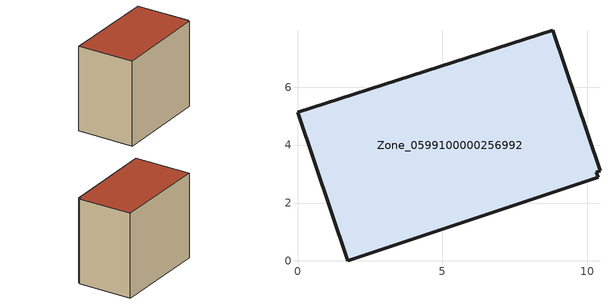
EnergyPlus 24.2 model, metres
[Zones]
Zone_0599100000256992
 floor ground (C_G): 10.44,3.11 10.31,3.07 10.38,2.89 1.73,0 0,5.13 8.81,7.97 z0.61
 wall outside (C_F): 10.44,3.11 8.81,7.97 0,5.13 1.73,0 10.38,2.89 10.31,3.07 10.44,3.11 z0.61:8.68
 roof outside (C_R): 10.31,3.07 10.44,3.11 8.81,7.97 0,5.13 1.73,0 10.38,2.89 z8.68
[BUILDING]
Pand.0599100000256992: North Axis=0; Terrain=City; Loads Convergence Tolerance Value=0.04; Temperature Convergence Tolerance Value=0.4; Solar Distribution=FullExterior; Maximum Number of Warmup Days=25; Minimum Number of Warmup Days=1
[Site:Location]
Rotterdam.The.Hague.AP_ZH_NLD Design_Conditions: Latitude=51.96; Longitude=4.45; Time Zone=1; Elevation=-4.5
[SITE:GROUNDTEMPERATURE:BUILDINGSURFACE]
18, 18, 18, 18, 18, 18, 18, 18, 18, 18, 18, 18
[MATERIAL] Thermal Absorptance=0.9; Solar Absorptance=0.7; Visible Absorptance=0.7
Name | Roughness | Thickness | Conductivity | Density | Specific Heat
G.TI.1965-1974 | MediumSmooth | 0.15 | 0.882353 | 540 | 1210
F.TI.1965-1974 | Rough | 0.3 | 0.697674 | 1920 | 840
R.TI.1965-1974 | MediumRough | 0.2 | 0.232558 | 1500 | 1000
[CONSTRUCTION]
C_G: G.TI.1965-1974
C_F: F.TI.1965-1974
C_R: R.TI.1965-1974
[ZONE]
Zone_0599100000256992: Type=1; Multiplier=1; Ceiling Height=Autocalculate; Volume=Autocalculate; Floor Area=autocalculate; Part of Total Floor Area=Yes
[ZONEINFILTRATION:DESIGNFLOWRATE]
Infil_Zone_0599100000256992: Zone or ZoneList or Space or SpaceList=Zone_0599100000256992; Schedule=AlwaysOn; Design Flow Rate Calculation Method=Flow/Area; Flow Rate per Floor Area=0.003; Constant Term Coefficient=1; Temperature Term Coefficient=0; Velocity Term Coefficient=0; Velocity Squared Term Coefficient=0
[HVACTEMPLATE:ZONE:IDEALLOADSAIRSYSTEM]
Zone_0599100000256992: Maximum Heating Supply Air Temperature=50; Minimum Cooling Supply Air Temperature=13; Maximum Heating Supply Air Humidity Ratio=0.0156; Minimum Cooling Supply Air Humidity Ratio=0.0077; Heating Limit=NoLimit; Cooling Limit=NoLimit; Dehumidification Control Type=ConstantSensibleHeatRatio; Cooling Sensible Heat Ratio=0.7; Dehumidification Setpoint=60; Humidification Control Type=None; Humidification Setpoint=30; Outdoor Air Method=None; Outdoor Air Flow Rate per Person=0.00944; Outdoor Air Flow Rate per Zone Floor Area=0; Outdoor Air Flow Rate per Zone=0; Demand Controlled Ventilation Type=None; Outdoor Air Economizer Type=NoEconomizer; Heat Recovery Type=None; Sensible Heat Recovery Effectiveness=0.7; Latent Heat Recovery Effectiveness=0.65
[ZONECONTROL:THERMOSTAT]
ThermostatControl_Zone_0599100000256992: Zone or ZoneList=Zone_0599100000256992; Control Type Schedule=DualSetpointControlType; Control 1=Thermostat_Zone_0599100000256992; Temperature Difference Between Cutout And Setpoint=0
[THERMOSTATSETPOINT:DUALSETPOINT]
Thermostat_Zone_0599100000256992: Heating Setpoint Temperature Schedule=HeatingSetpoint_Zone_0599100000256992; Cooling Setpoint Temperature Schedule=CoolingSetpoint_Zone_0599100000256992
[SCHEDULE:COMPACT]
HeatingSetpoint_Zone_0599100000256992: Through: 12/31, For: AllDays, Until: 24:00, 21
CoolingSetpoint_Zone_0599100000256992: Through: 12/31, For: AllDays, Until: 24:00, 24
DualSetpointControlType: Through: 12/31, For: AllDays, Until: 24:00, 4
AlwaysOn: Through: 12/31, For: AllDays, Until: 24:00, 1
